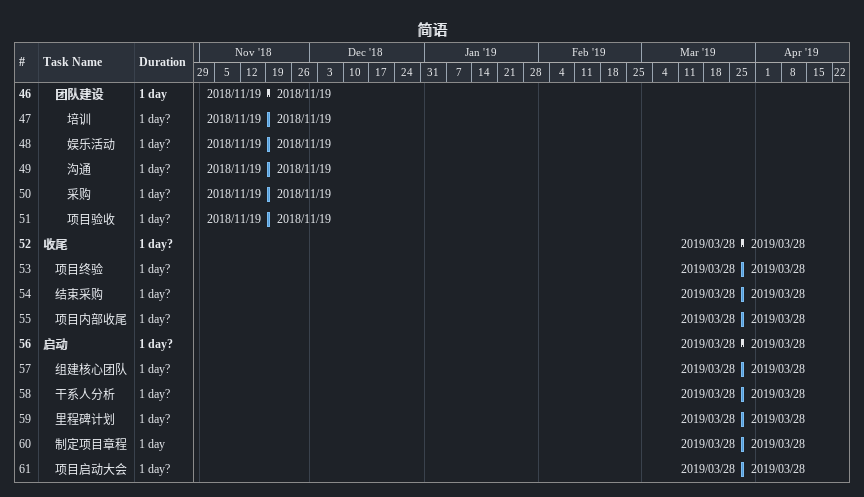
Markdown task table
简语

| ID | Level | Task | Duration | Start | Finish |
|---|---|---|---|---|---|
| 46 | 2 | **团队建设** | 1d | 2018-11-19 | 2018-11-19 |
| 47 | 3 | 培训 | 1d? | 2018-11-19 | 2018-11-19 |
| 48 | 3 | 娱乐活动 | 1d? | 2018-11-19 | 2018-11-19 |
| 49 | 3 | 沟通 | 1d? | 2018-11-19 | 2018-11-19 |
| 50 | 3 | 采购 | 1d? | 2018-11-19 | 2018-11-19 |
| 51 | 3 | 项目验收 | 1d? | 2018-11-19 | 2018-11-19 |
| 52 | 1 | **收尾** | 1d? | 2019-03-28 | 2019-03-28 |
| 53 | 2 | 项目终验 | 1d? | 2019-03-28 | 2019-03-28 |
| 54 | 2 | 结束采购 | 1d? | 2019-03-28 | 2019-03-28 |
| 55 | 2 | 项目内部收尾 | 1d? | 2019-03-28 | 2019-03-28 |
| 56 | 1 | **启动** | 1d? | 2019-03-28 | 2019-03-28 |
| 57 | 2 | 组建核心团队 | 1d? | 2019-03-28 | 2019-03-28 |
| 58 | 2 | 干系人分析 | 1d? | 2019-03-28 | 2019-03-28 |
| 59 | 2 | 里程碑计划 | 1d? | 2019-03-28 | 2019-03-28 |
| 60 | 2 | 制定项目章程 | 1d | 2019-03-28 | 2019-03-28 |
| 61 | 2 | 项目启动大会 | 1d? | 2019-03-28 | 2019-03-28 |
